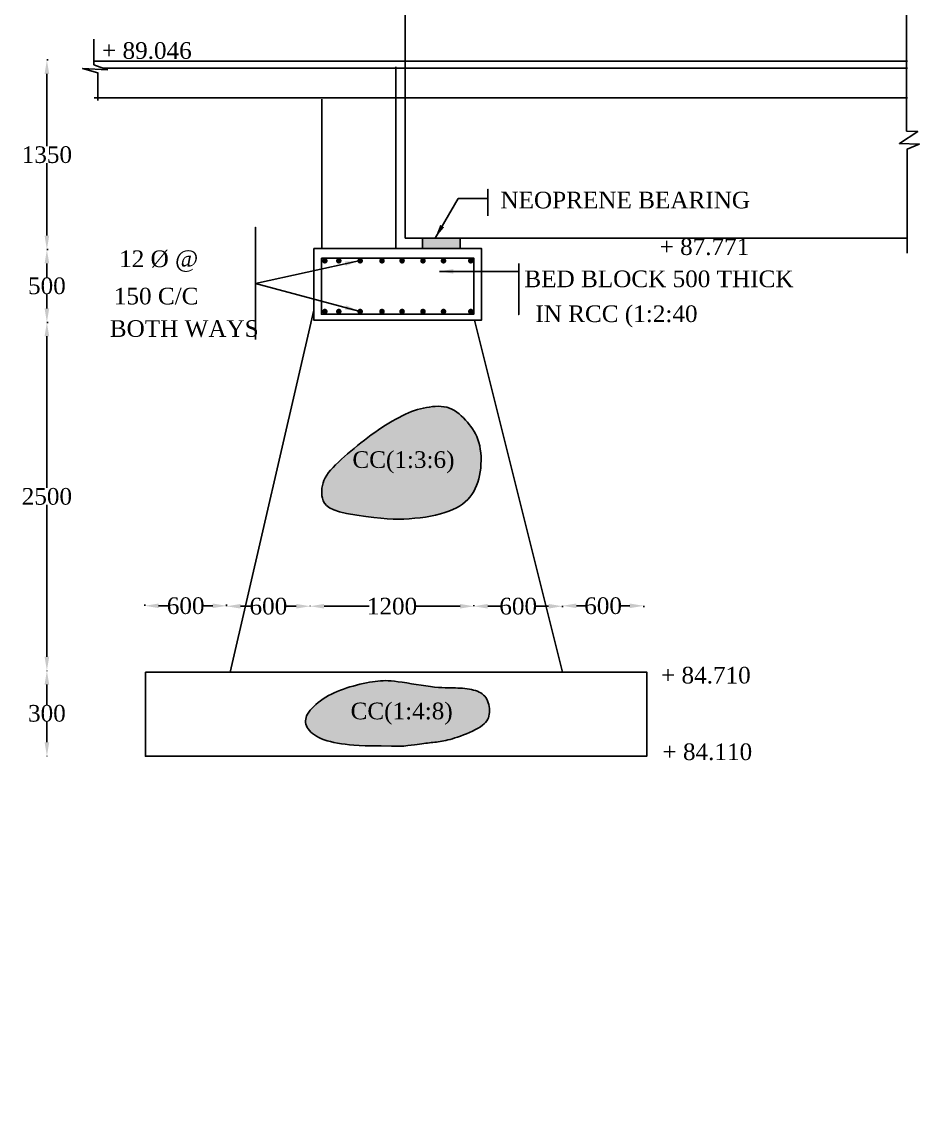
# Model space of a CAD drawing. Header units: millimetres. Extents: x 660 to 18688, y 100 to 12175.
# Drawn here: x 8330 to 11562, y 4000 to 7899 of the extents above; entities that cross this region are included whole.
import ezdxf

# ---------------------------------------------------------------- set-up
doc = ezdxf.new("R2010")
doc.units = ezdxf.units.MM
doc.header["$MEASUREMENT"] = 0
for name, color, linetype in [('DIM', 5, 'Continuous'), ('DWG.LINE', 10, 'Continuous'), ('HATCH', 2, 'Continuous'), ('TEXT', 7, 'Continuous')]:
    doc.layers.add(name, color=color, linetype=linetype)
doc.styles.get("Standard").update_dxf_attribs({"font": 'TIMES.TTF', "height": 60})
doc.dimstyles.get("Standard").update_dxf_attribs({"dimtxt": 60, "dimasz": 50, "dimexe": 0.18, "dimexo": 0.0625, "dimgap": 0.09, "dimtad": 0, "dimtih": 1, "dimtoh": 1, "dimdec": 0, "dimzin": 0, "dimdsep": 46, "dimtxsty": 'Standard', "dimcen": 300, "dimclrd": 5, "dimclre": 5, "dimclrt": 4, "dimadec": 0, "dimazin": 0, "dimtfac": 1, "dimtdec": 0, "dimtofl": 0, "dimtmove": 0, "dimatfit": 3, "dimfxl": 5, "dimfxlon": 1, "dimtolj": 1, "dimtzin": 0, "dimarcsym": 0})

# ---------------------------------------------------------------- blocks, each defined once
blk = doc.blocks.new('*D65')
at = {"layer": 'Defpoints', "color": 0, "ltscale": 0.2}
for p in [(8421, 5564), (8422.3, 5564), (8422.3, 5256.3)]:
    blk.add_point(p, dxfattribs=at)
at = {"layer": 'DIM', "color": 5, "lineweight": -2, "ltscale": 0.2}
for p, q in [((8422.2, 5564), (8420.8, 5564)), ((8421, 5514), (8421, 5440.8)), ((8421, 5306.3), (8421, 5379.5)), ((8422.2, 5256.3), (8420.8, 5256.3))]:
    blk.add_line(p, q, dxfattribs=at)
at = {"layer": 'DIM', "color": 5, "ltscale": 0.2}
for points in [[(8412.7, 5514), (8429.4, 5514), (8421, 5564)], [(8412.7, 5306.3), (8429.4, 5306.3), (8421, 5256.3)]]:
    blk.add_solid(points, dxfattribs=at)
at = {"layer": 'DIM', "color": 4, "ltscale": 0.2, "insert": (8421, 5410.2), "char_height": 60, "attachment_point": 5}
blk.add_mtext('\\A1;300', dxfattribs=at)
blk = doc.blocks.new('*D66')
at = {"layer": 'Defpoints', "color": 0, "ltscale": 0.2}
for p in [(8421, 6817.5), (8432.6, 6817.5), (8422.3, 5564)]:
    blk.add_point(p, dxfattribs=at)
at = {"layer": 'DIM', "color": 5, "lineweight": -2, "ltscale": 0.2}
for p, q in [((8426, 6817.5), (8420.8, 6817.5)), ((8421, 6767.5), (8421, 6221.4)), ((8421, 5614), (8421, 6160.2)), ((8422.2, 5564), (8420.8, 5564))]:
    blk.add_line(p, q, dxfattribs=at)
at = {"layer": 'DIM', "color": 5, "ltscale": 0.2}
for points in [[(8412.7, 6767.5), (8429.4, 6767.5), (8421, 6817.5)], [(8412.7, 5614), (8429.4, 5614), (8421, 5564)]]:
    blk.add_solid(points, dxfattribs=at)
at = {"layer": 'DIM', "color": 4, "ltscale": 0.2, "insert": (8421, 6190.8), "char_height": 60, "attachment_point": 5}
blk.add_mtext('\\A1;2500', dxfattribs=at)
blk = doc.blocks.new('*D67')
at = {"layer": 'Defpoints', "color": 0, "ltscale": 0.2}
for p in [(8421, 7079.4), (8447.6, 7079.4), (8432.6, 6817.5)]:
    blk.add_point(p, dxfattribs=at)
at = {"layer": 'DIM', "color": 5, "lineweight": -2, "ltscale": 0.2}
for p, q in [((8426, 7079.4), (8420.8, 7079.4)), ((8421, 7029.4), (8421, 6979.1)), ((8421, 6867.5), (8421, 6917.9)), ((8426, 6817.5), (8420.8, 6817.5))]:
    blk.add_line(p, q, dxfattribs=at)
at = {"layer": 'DIM', "color": 5, "ltscale": 0.2}
for points in [[(8412.7, 7029.4), (8429.4, 7029.4), (8421, 7079.4)], [(8412.7, 6867.5), (8429.4, 6867.5), (8421, 6817.5)]]:
    blk.add_solid(points, dxfattribs=at)
at = {"layer": 'DIM', "color": 4, "ltscale": 0.2, "insert": (8421, 6948.5), "char_height": 60, "attachment_point": 5}
blk.add_mtext('\\A1;500', dxfattribs=at)
blk = doc.blocks.new('*D68')
at = {"layer": 'Defpoints', "color": 0, "ltscale": 0.2}
for p in [(8421, 7761.7), (8457, 7761.7), (8447.6, 7079.4)]:
    blk.add_point(p, dxfattribs=at)
at = {"layer": 'DIM', "color": 5, "lineweight": -2, "ltscale": 0.2}
for p, q in [((8426, 7761.7), (8420.8, 7761.7)), ((8421, 7711.7), (8421, 7451.2)), ((8421, 7129.4), (8421, 7390)), ((8426, 7079.4), (8420.8, 7079.4))]:
    blk.add_line(p, q, dxfattribs=at)
at = {"layer": 'DIM', "color": 5, "ltscale": 0.2}
for points in [[(8412.7, 7711.7), (8429.4, 7711.7), (8421, 7761.7)], [(8412.7, 7129.4), (8429.4, 7129.4), (8421, 7079.4)]]:
    blk.add_solid(points, dxfattribs=at)
at = {"layer": 'DIM', "color": 4, "ltscale": 0.2, "insert": (8421, 7420.6), "char_height": 60, "attachment_point": 5}
blk.add_mtext('\\A1;1350', dxfattribs=at)
blk = doc.blocks.new('*D69')
at = {"layer": 'Defpoints', "color": 0, "ltscale": 0.2}
for p in [(8773.2, 5804.6), (9068.2, 5804.6), (9068.2, 5797.4)]:
    blk.add_point(p, dxfattribs=at)
at = {"layer": 'DIM', "color": 5, "lineweight": -2, "ltscale": 0.2}
for p, q in [((8773.2, 5802.4), (8773.2, 5797.2)), ((8823.2, 5797.4), (8857.7, 5797.4)), ((9018.2, 5797.4), (8983.8, 5797.4)), ((9068.2, 5802.4), (9068.2, 5797.2))]:
    blk.add_line(p, q, dxfattribs=at)
at = {"layer": 'DIM', "color": 5, "ltscale": 0.2}
for points in [[(8823.2, 5805.7), (8823.2, 5789.1), (8773.2, 5797.4)], [(9018.2, 5805.7), (9018.2, 5789.1), (9068.2, 5797.4)]]:
    blk.add_solid(points, dxfattribs=at)
at = {"layer": 'DIM', "color": 4, "ltscale": 0.2, "insert": (8920.7, 5797.4), "char_height": 60, "attachment_point": 5}
blk.add_mtext('\\A1;600', dxfattribs=at)
blk = doc.blocks.new('*D70')
at = {"layer": 'Defpoints', "color": 0, "ltscale": 0.2}
for p in [(10277.4, 5781.5), (10569.8, 5797.4), (10569.8, 5780.7)]:
    blk.add_point(p, dxfattribs=at)
at = {"layer": 'DIM', "color": 5, "lineweight": -2, "ltscale": 0.2}
for p, q in [((10277.4, 5792.4), (10277.4, 5797.6)), ((10327.4, 5797.4), (10360.6, 5797.4)), ((10519.8, 5797.4), (10486.7, 5797.4)), ((10569.8, 5792.4), (10569.8, 5797.6))]:
    blk.add_line(p, q, dxfattribs=at)
at = {"layer": 'DIM', "color": 5, "ltscale": 0.2}
for points in [[(10327.4, 5805.7), (10327.4, 5789.1), (10277.4, 5797.4)], [(10519.8, 5805.7), (10519.8, 5789.1), (10569.8, 5797.4)]]:
    blk.add_solid(points, dxfattribs=at)
at = {"layer": 'DIM', "color": 4, "ltscale": 0.2, "insert": (10423.6, 5797.4), "char_height": 60, "attachment_point": 5}
blk.add_mtext('\\A1;600', dxfattribs=at)
blk = doc.blocks.new('*D71')
at = {"layer": 'Defpoints', "color": 0, "ltscale": 0.2}
for p in [(9068.2, 5797.2), (9368.7, 5797.2), (9368.7, 5795.8)]:
    blk.add_point(p, dxfattribs=at)
at = {"layer": 'DIM', "color": 5, "lineweight": -2, "ltscale": 0.2}
for p, q in [((9068.2, 5797.2), (9068.2, 5795.6)), ((9118.2, 5795.8), (9155.4, 5795.8)), ((9318.7, 5795.8), (9281.5, 5795.8)), ((9368.7, 5797.2), (9368.7, 5795.6))]:
    blk.add_line(p, q, dxfattribs=at)
at = {"layer": 'DIM', "color": 5, "ltscale": 0.2}
for points in [[(9118.2, 5804.1), (9118.2, 5787.5), (9068.2, 5795.8)], [(9318.7, 5804.1), (9318.7, 5787.5), (9368.7, 5795.8)]]:
    blk.add_solid(points, dxfattribs=at)
at = {"layer": 'DIM', "color": 4, "ltscale": 0.2, "insert": (9218.5, 5795.8), "char_height": 60, "attachment_point": 5}
blk.add_mtext('\\A1;600', dxfattribs=at)
blk = doc.blocks.new('*D72')
at = {"layer": 'Defpoints', "color": 0, "ltscale": 0.2}
for p in [(9368.7, 5797.2), (9958.4, 5800.2), (9958.4, 5795.8)]:
    blk.add_point(p, dxfattribs=at)
at = {"layer": 'DIM', "color": 5, "lineweight": -2, "ltscale": 0.2}
for p, q in [((9368.7, 5797.2), (9368.7, 5795.6)), ((9418.7, 5795.8), (9581.6, 5795.8)), ((9908.4, 5795.8), (9745.5, 5795.8)), ((9958.4, 5800.2), (9958.4, 5795.6))]:
    blk.add_line(p, q, dxfattribs=at)
at = {"layer": 'DIM', "color": 5, "ltscale": 0.2}
for points in [[(9418.7, 5804.1), (9418.7, 5787.5), (9368.7, 5795.8)], [(9908.4, 5804.1), (9908.4, 5787.5), (9958.4, 5795.8)]]:
    blk.add_solid(points, dxfattribs=at)
at = {"layer": 'DIM', "color": 4, "ltscale": 0.2, "insert": (9663.5, 5795.8), "char_height": 60, "attachment_point": 5}
blk.add_mtext('\\A1;1200', dxfattribs=at)
blk = doc.blocks.new('*D73')
at = {"layer": 'Defpoints', "color": 0, "ltscale": 0.2}
for p in [(9958.4, 5800.2), (10277.4, 5797.4), (10277.4, 5795.8)]:
    blk.add_point(p, dxfattribs=at)
at = {"layer": 'DIM', "color": 5, "lineweight": -2, "ltscale": 0.2}
for p, q in [((9958.4, 5800.2), (9958.4, 5795.6)), ((10008.4, 5795.8), (10054.8, 5795.8)), ((10227.4, 5795.8), (10181, 5795.8)), ((10277.4, 5797.3), (10277.4, 5795.6))]:
    blk.add_line(p, q, dxfattribs=at)
at = {"layer": 'DIM', "color": 5, "ltscale": 0.2}
for points in [[(10008.4, 5804.1), (10008.4, 5787.5), (9958.4, 5795.8)], [(10227.4, 5804.1), (10227.4, 5787.5), (10277.4, 5795.8)]]:
    blk.add_solid(points, dxfattribs=at)
at = {"layer": 'DIM', "color": 4, "ltscale": 0.2, "insert": (10117.9, 5795.8), "char_height": 60, "attachment_point": 5}
blk.add_mtext('\\A1;600', dxfattribs=at)

msp = doc.modelspace()

# ---------------------------------------------------------------- hatches: boundary and pattern name
at = {"layer": 'HATCH', "ltscale": 0.2}
msp.add_hatch(color=256, dxfattribs=at).paths.add_polyline_path([(9909.4, 7120.7), (9773.2, 7120.7), (9773.2, 7083), (9909.4, 7083)])
h = msp.add_hatch(dxfattribs=at)
h.set_pattern_fill('AR-SAND', color=256, scale=15, style=0)
h.paths.add_polyline_path([(10611.3, 2413.4), (10609.9, 2420.6), (10607.9, 2428.1), (10605.4, 2435.8), (10602.3, 2444), (10598.6, 2452.4), (10594.2, 2461), (10589.2, 2469.5), (10583.5, 2478), (10577.1, 2486.1), (10569.9, 2493.9), (10562, 2501.1), (10553.4, 2507.7), (10543.9, 2513.6), (10533.7, 2518.8), (10522.7, 2523.5), (10511, 2527.5), (10498.5, 2531), (10485.3, 2534), (10471.4, 2536.3), (10456.8, 2538.2), (10441.6, 2539.6), (10426.3, 2540.5), (10410.8, 2541), (10395.6, 2540.9), (10380.8, 2540.5), (10366.6, 2539.6), (10353.3, 2538.4), (10341, 2536.7), (10329.7, 2534.7), (10319.2, 2532.5), (10309.3, 2530), (10299.9, 2527.4), (10290.7, 2524.7), (10281.8, 2522), (10268, 2517.9), (10249.8, 2513.1), (10230.6, 2508.5), (10210.4, 2504.3), (10194.4, 2501.5), (10183.5, 2499.6), (10172.5, 2497.8), (10161.4, 2496), (10150.5, 2494.1), (10139.9, 2492.1), (10129.6, 2489.9), (10120, 2487.5), (10111, 2484.8), (10102.9, 2481.8), (10095.5, 2478.5), (10088.8, 2474.9), (10082.8, 2471), (10077.3, 2466.9), (10072.4, 2462.5), (10067.8, 2457.9), (10063.6, 2453.2), (10059.7, 2448.2), (10056.1, 2443.1), (10052.7, 2437.8), (10049.7, 2432.2), (10047, 2426.4), (10044.6, 2420.3), (10042.5, 2413.9), (10040.8, 2407.1), (10039.4, 2400.1), (10038.3, 2392.7), (10037.4, 2385), (10036.7, 2377), (10036.2, 2368.8), (10035.7, 2360.3), (10034.9, 2344.9), (10033.9, 2329.4), (10032.6, 2311.6), (10031.4, 2295.8), (10030.7, 2286.7), (10030, 2277.8), (10029.4, 2269.2), (10028.9, 2261), (10028.4, 2253.2), (10028.1, 2245.8), (10028, 2238.8), (10028, 2232.4), (10028.3, 2226.3), (10028.8, 2220.8), (10029.5, 2215.8), (10030.5, 2211.3), (10031.9, 2207.2), (10033.5, 2203.6), (10035.4, 2200.2), (10037.5, 2197.1), (10040, 2194.2), (10042.7, 2191.4), (10045.7, 2188.6), (10048.9, 2185.8), (10052.5, 2183.1), (10056.5, 2180.3), (10060.8, 2177.4), (10065.6, 2174.6), (10071, 2171.8), (10076.9, 2169), (10083.4, 2166.1), (10090.6, 2163.3), (10098.6, 2160.5), (10107.6, 2157.8), (10117.7, 2155.2), (10129.1, 2152.7), (10141.9, 2150.3), (10156.4, 2148.1), (10172.6, 2146.1), (10185.8, 2145.6), (10200.3, 2144.9), (10215.6, 2144.2), (10231.6, 2143.4), (10247.9, 2142.7), (10264.2, 2141.9), (10280.3, 2141.3), (10295.8, 2140.7), (10310.6, 2140.3), (10324.7, 2140.1), (10338.1, 2140.2), (10351, 2140.6), (10363.4, 2141.4), (10375.5, 2142.7), (10387.3, 2144.6), (10398.8, 2147), (10410.3, 2150.1), (10421.5, 2153.7), (10432.6, 2157.8), (10443.4, 2162.3), (10454, 2167), (10464.2, 2171.9), (10474, 2176.9), (10483.4, 2181.8), (10492.4, 2186.6), (10500.9, 2191.4), (10509.1, 2196.3), (10516.9, 2201.4), (10524.4, 2207), (10531.7, 2213), (10538.8, 2219.7), (10545.7, 2227.2), (10552.5, 2235.6), (10559.1, 2244.7), (10565.5, 2254.4), (10571.7, 2264.5), (10577.5, 2275), (10582.9, 2285.5), (10588, 2296.1), (10592.5, 2306.4), (10596.5, 2316.5), (10600, 2326.2), (10603, 2335.5), (10605.6, 2344.6), (10607.7, 2353.3), (10609.5, 2361.7), (10610.8, 2369.8), (10611.8, 2377.5), (10612.5, 2384.9), (10612.8, 2392.2), (10612.8, 2399.2), (10612.3, 2406.3)])
h.paths.add_polyline_path([(9899.5, 5325), (9909.8, 5328.6), (9920.6, 5332.7), (9931.7, 5337.2), (9942.7, 5341.9), (9953.5, 5346.8), (9963.8, 5351.9), (9973.3, 5357.1), (9981.9, 5362.3), (9989.3, 5367.5), (9995.5, 5372.7), (10000.6, 5377.9), (10004.8, 5383.3), (10008.1, 5388.9), (10010.7, 5394.6), (10012.5, 5400.7), (10013.7, 5407), (10014.3, 5413.7), (10014.5, 5420.7), (10014.1, 5427.8), (10013.2, 5434.9), (10011.8, 5442), (10010, 5448.8), (10007.6, 5455.3), (10004.7, 5461.4), (10001.4, 5466.9), (9997.6, 5471.8), (9993.2, 5476.3), (9988.5, 5480.3), (9983.2, 5483.9), (9977.5, 5487), (9971.3, 5489.8), (9964.7, 5492.2), (9957.5, 5494.3), (9950, 5496.1), (9942.2, 5497.7), (9934.1, 5498.9), (9925.8, 5499.9), (9917.4, 5500.7), (9908.9, 5501.3), (9900.4, 5501.6), (9891.9, 5501.8), (9883.3, 5501.9), (9868, 5502), (9848.5, 5502.5), (9830.9, 5503.8), (9817.1, 5505.2), (9801.9, 5507), (9785.5, 5509.3), (9768.3, 5511.8), (9750.8, 5514.4), (9733.4, 5517.1), (9716.5, 5519.8), (9700.4, 5522.1), (9685.7, 5524.2), (9672.6, 5525.8), (9660.9, 5527), (9650.3, 5527.7), (9640.5, 5528.1), (9631.2, 5528), (9622.2, 5527.5), (9613.1, 5526.7), (9603.5, 5525.5), (9593.4, 5524), (9582.7, 5522.2), (9571.4, 5520.1), (9559.9, 5517.7), (9548.1, 5515), (9536.1, 5512), (9524.1, 5508.8), (9512.2, 5505.4), (9500.5, 5501.8), (9488.9, 5497.9), (9477.6, 5493.8), (9466.5, 5489.4), (9455.7, 5484.7), (9445.1, 5479.7), (9434.9, 5474.3), (9424.9, 5468.5), (9415.2, 5462.4), (9406, 5455.9), (9397.2, 5449.2), (9389, 5442.3), (9381.5, 5435.4), (9374.6, 5428.4), (9368.6, 5421.4), (9363.5, 5414.6), (9359.4, 5408), (9356.2, 5401.6), (9354, 5395.3), (9352.7, 5389.2), (9352.2, 5383.2), (9352.6, 5377.3), (9353.7, 5371.5), (9355.7, 5365.7), (9358.4, 5359.9), (9361.9, 5354.2), (9366.2, 5348.6), (9371.3, 5343.1), (9377.2, 5337.8), (9384, 5332.7), (9391.6, 5327.9), (9400, 5323.4), (9409.4, 5319.2), (9419.5, 5315.3), (9430.5, 5311.8), (9442.2, 5308.6), (9454.5, 5305.7), (9467.6, 5303.2), (9481.2, 5300.9), (9495.3, 5299), (9510.1, 5297.4), (9526.4, 5296), (9545, 5295), (9566.9, 5294.1), (9593.1, 5293.5), (9624.4, 5293.1), (9661.9, 5292.9), (9706.4, 5292.8), (9720.6, 5294.4), (9733.1, 5295.8), (9744.1, 5297.2), (9753.9, 5298.5), (9762.7, 5299.7), (9777.2, 5301.7), (9787.9, 5303.1), (9799, 5304.4), (9811, 5305.8), (9817.3, 5306.5), (9823.7, 5307.3), (9830.1, 5308.1), (9836.6, 5309.1), (9843.2, 5310.2), (9850, 5311.4), (9857.1, 5312.9), (9864.6, 5314.6), (9872.5, 5316.6), (9880.9, 5319), (9889.9, 5321.8)])
h.paths.add_polyline_path([(9941.6, 6450.2), (9934.9, 6458.2), (9927.9, 6466), (9920.6, 6473.6), (9913, 6480.9), (9905.1, 6487.8), (9896.8, 6494.1), (9888.2, 6499.8), (9879.3, 6504.7), (9870, 6508.7), (9860.4, 6511.7), (9850.5, 6513.7), (9840.4, 6514.9), (9830, 6515.3), (9819.5, 6515.1), (9808.9, 6514.2), (9798.2, 6512.8), (9787.6, 6511), (9776.9, 6508.8), (9766.3, 6506.3), (9755.7, 6503.3), (9745, 6499.9), (9734.2, 6496.1), (9723.2, 6491.7), (9712, 6486.9), (9700.5, 6481.5), (9688.8, 6475.6), (9676.8, 6469.2), (9664.6, 6462.2), (9652.2, 6454.9), (9639.7, 6447.1), (9627.1, 6438.9), (9614.4, 6430.4), (9601.8, 6421.5), (9589.1, 6412.4), (9576.6, 6403), (9564.1, 6393.5), (9551.7, 6383.8), (9539.5, 6374), (9527.4, 6364.1), (9515.5, 6354.2), (9503.8, 6344.3), (9492.3, 6334.4), (9481.2, 6324.6), (9470.5, 6314.9), (9460.5, 6305.2), (9451.1, 6295.6), (9442.5, 6286.1), (9434.9, 6276.6), (9428.3, 6267.2), (9422.8, 6257.9), (9418.5, 6248.6), (9415.1, 6239.4), (9412.8, 6230.2), (9411.3, 6221.1), (9410.6, 6211.9), (9410.6, 6202.8), (9411.3, 6193.6), (9412.7, 6184.4), (9415.5, 6175.2), (9420.2, 6166.4), (9427.8, 6157.8), (9438.8, 6149.8), (9454.1, 6142.3), (9474.3, 6135.6), (9500.2, 6129.8), (9537.4, 6123.7), (9569.9, 6118.9), (9598.4, 6115.1), (9623.7, 6112.3), (9646.5, 6110.5), (9667.4, 6109.5), (9687.1, 6109.3), (9706.5, 6109.7), (9725.9, 6110.7), (9745.4, 6112.2), (9764.8, 6114.3), (9783.9, 6116.9), (9802.5, 6120.1), (9820.5, 6123.7), (9837.7, 6127.9), (9853.8, 6132.6), (9868.7, 6137.7), (9882.5, 6143.4), (9895.2, 6149.5), (9906.8, 6156.2), (9917.5, 6163.4), (9927.2, 6171.2), (9936, 6179.6), (9944, 6188.6), (9951.2, 6198.2), (9957.6, 6208.4), (9963.3, 6219.1), (9968.3, 6230.3), (9972.6, 6242.1), (9976.1, 6254.3), (9979, 6266.9), (9981.3, 6279.9), (9982.9, 6293.3), (9983.9, 6306.9), (9984.2, 6320.6), (9984, 6334.2), (9983, 6347.6), (9981.5, 6360.6), (9979.3, 6373.1), (9976.5, 6384.9), (9973.1, 6395.9), (9969.1, 6406.2), (9964.5, 6415.9), (9959.4, 6425.1), (9953.9, 6433.8), (9947.9, 6442.1)])
h.paths.add_polyline_path([(10106.4, 2298.8), (10528.1, 2298.8), (10528.1, 2419.5), (10106.4, 2419.5)], flags=24)
h.paths.add_polyline_path([(9494.4, 5350), (9894, 5350), (9894, 5470.7), (9494.4, 5470.7)], flags=24)
h.paths.add_polyline_path([(9500.7, 6254.5), (9900.3, 6254.5), (9900.3, 6375.2), (9500.7, 6375.2)], flags=24)

# ---------------------------------------------------------------- linework, layer by layer
at = {"layer": 'DIM', "ltscale": 0.2}
for points in [[(10008.8, 7262.6), (10008.8, 7296.6), (10008.8, 7201.1)], [(9172.6, 6957.8), (9172.6, 7159.5), (9172.6, 6755.9)], [(10119.6, 7000.9), (10119.6, 6845.4), (10119.6, 7029)]]:
    msp.add_lwpolyline(points, dxfattribs=at)
at = {"layer": 'DWG.LINE', "ltscale": 0.2}
for points in [[(11517.9, 7066.5), (11517.9, 7440.1), (11562.1, 7458.7), (11490.2, 7461), (11556.7, 7504.6), (11516.1, 7505.8), (11516.1, 7785.7), (11516.1, 8015.4), (11551.9, 8025), (11518.6, 8046.9), (11518.6, 8317.8)], [(9711.2, 7120.7), (9711.2, 8263.9)], [(8604, 7615.9), (8604, 7715.4), (8549.5, 7731.4), (8639.2, 7726.5), (8590.6, 7744.3), (8590.6, 7836.3)], [(8590.9, 7757.8), (11519.8, 7757.8)], [(8623.8, 7732.1), (11519.8, 7732.1)], [(9677.6, 7083), (9677.6, 7737)], [(8590.9, 7624.9), (11519.8, 7624.9)], [(9411.4, 7083), (9411.4, 7620.6)], [(9711.2, 7120.7), (11517.6, 7120.7)], [(9381.9, 6861.3), (9081.2, 5558.8)], [(9960.7, 6825.6), (10277.3, 5558.8)], [(9500.2, 6129.8), (9474.3, 6135.6), (9454.1, 6142.3), (9438.8, 6149.8), (9427.8, 6157.8), (9420.2, 6166.4), (9415.5, 6175.2), (9412.7, 6184.4), (9411.3, 6193.6), (9410.6, 6202.8), (9410.6, 6211.9), (9411.3, 6221.1), (9412.8, 6230.2), (9415.1, 6239.4), (9418.5, 6248.6), (9422.8, 6257.9), (9428.3, 6267.2), (9434.9, 6276.6), (9442.5, 6286.1), (9451.1, 6295.6), (9460.5, 6305.2), (9470.5, 6314.9), (9481.2, 6324.6), (9492.3, 6334.4), (9503.8, 6344.3), (9515.5, 6354.2), (9527.4, 6364.1), (9539.5, 6374), (9551.7, 6383.8), (9564.1, 6393.5), (9576.6, 6403), (9589.1, 6412.4), (9601.8, 6421.5), (9614.4, 6430.4), (9627.1, 6438.9), (9639.7, 6447.1), (9652.2, 6454.9), (9664.6, 6462.2), (9676.8, 6469.2), (9688.8, 6475.6), (9700.5, 6481.5), (9712, 6486.9), (9723.2, 6491.7), (9734.2, 6496.1), (9745, 6499.9), (9755.7, 6503.3), (9766.3, 6506.3), (9776.9, 6508.8), (9787.6, 6511), (9798.2, 6512.8), (9808.9, 6514.2), (9819.5, 6515.1), (9830, 6515.3), (9840.4, 6514.9), (9850.5, 6513.7), (9860.4, 6511.7), (9870, 6508.7), (9879.3, 6504.7), (9888.2, 6499.8), (9896.8, 6494.1), (9905.1, 6487.8), (9913, 6480.9), (9920.6, 6473.6), (9927.9, 6466), (9934.9, 6458.2), (9941.6, 6450.2), (9947.9, 6442.1), (9953.9, 6433.8), (9959.4, 6425.1), (9964.5, 6415.9), (9969.1, 6406.2), (9973.1, 6395.9), (9976.5, 6384.9), (9979.3, 6373.1), (9981.5, 6360.6), (9983, 6347.6), (9984, 6334.2), (9984.2, 6320.6), (9983.9, 6306.9), (9982.9, 6293.3), (9981.3, 6279.9), (9979, 6266.9), (9976.1, 6254.3), (9972.6, 6242.1), (9968.3, 6230.3), (9963.3, 6219.1), (9957.6, 6208.4), (9951.2, 6198.2), (9944, 6188.6), (9936, 6179.6), (9927.2, 6171.2), (9917.5, 6163.4), (9906.8, 6156.2), (9895.2, 6149.5), (9882.5, 6143.4), (9868.7, 6137.7), (9853.8, 6132.6), (9837.7, 6127.9), (9820.5, 6123.7), (9802.5, 6120.1), (9783.9, 6116.9), (9764.8, 6114.3), (9745.4, 6112.2), (9725.9, 6110.7), (9706.5, 6109.7), (9687.1, 6109.3), (9667.4, 6109.5), (9646.5, 6110.5), (9623.7, 6112.3), (9598.4, 6115.1), (9569.9, 6118.9), (9537.4, 6123.7), (9500.2, 6129.8)], [(9706.4, 5292.8), (9661.9, 5292.9), (9624.4, 5293.1), (9593.1, 5293.5), (9566.9, 5294.1), (9545, 5295), (9526.4, 5296), (9510.1, 5297.4), (9495.3, 5299), (9481.2, 5300.9), (9467.6, 5303.2), (9454.5, 5305.7), (9442.2, 5308.6), (9430.5, 5311.8), (9419.5, 5315.3), (9409.4, 5319.2), (9400, 5323.4), (9391.6, 5327.9), (9384, 5332.7), (9377.2, 5337.8), (9371.3, 5343.1), (9366.2, 5348.6), (9361.9, 5354.2), (9358.4, 5359.9), (9355.7, 5365.7), (9353.7, 5371.5), (9352.6, 5377.3), (9352.2, 5383.2), (9352.7, 5389.2), (9354, 5395.3), (9356.2, 5401.6), (9359.4, 5408), (9363.5, 5414.6), (9368.6, 5421.4), (9374.6, 5428.4), (9381.5, 5435.4), (9389, 5442.3), (9397.2, 5449.2), (9406, 5455.9), (9415.2, 5462.4), (9424.9, 5468.5), (9434.9, 5474.3), (9445.1, 5479.7), (9455.7, 5484.7), (9466.5, 5489.4), (9477.6, 5493.8), (9488.9, 5497.9), (9500.5, 5501.8), (9512.2, 5505.4), (9524.1, 5508.8), (9536.1, 5512), (9548.1, 5515), (9559.9, 5517.7), (9571.4, 5520.1), (9582.7, 5522.2), (9593.4, 5524), (9603.5, 5525.5), (9613.1, 5526.7), (9622.2, 5527.5), (9631.2, 5528), (9640.5, 5528.1), (9650.3, 5527.7), (9660.9, 5527), (9672.6, 5525.8), (9685.7, 5524.2), (9700.4, 5522.1), (9716.5, 5519.8), (9733.4, 5517.1), (9750.8, 5514.4), (9768.3, 5511.8), (9785.5, 5509.3), (9801.9, 5507), (9817.1, 5505.2), (9830.9, 5503.8), (9843.3, 5502.9), (9854.5, 5502.4), (9864.8, 5502.1), (9874.3, 5501.9), (9883.3, 5501.9), (9891.9, 5501.8), (9900.4, 5501.6), (9908.9, 5501.3), (9917.4, 5500.7), (9925.8, 5499.9), (9934.1, 5498.9), (9942.2, 5497.7), (9950, 5496.1), (9957.5, 5494.3), (9964.7, 5492.2), (9971.3, 5489.8), (9977.5, 5487), (9983.2, 5483.9), (9988.5, 5480.3), (9993.2, 5476.3), (9997.6, 5471.8), (10001.4, 5466.9), (10004.7, 5461.4), (10007.6, 5455.3), (10010, 5448.8), (10011.8, 5442), (10013.2, 5434.9), (10014.1, 5427.8), (10014.5, 5420.7), (10014.3, 5413.7), (10013.7, 5407), (10012.5, 5400.7), (10010.7, 5394.6), (10008.1, 5388.9), (10004.8, 5383.3), (10000.6, 5377.9), (9995.5, 5372.7), (9989.3, 5367.5), (9981.9, 5362.3), (9973.3, 5357.1), (9963.8, 5351.9), (9953.5, 5346.8), (9942.7, 5341.9), (9931.7, 5337.2), (9920.6, 5332.7), (9909.8, 5328.6), (9899.5, 5325), (9889.9, 5321.8), (9880.9, 5319), (9872.5, 5316.6), (9864.6, 5314.6), (9857.1, 5312.9), (9850, 5311.4), (9843.2, 5310.2), (9836.6, 5309.1), (9830.1, 5308.1), (9823.7, 5307.3), (9817.3, 5306.5), (9811, 5305.8), (9804.6, 5305.1), (9798.2, 5304.3), (9791.6, 5303.5), (9784.9, 5302.7), (9777.9, 5301.8), (9770.6, 5300.8), (9762.7, 5299.7), (9753.9, 5298.5), (9744.1, 5297.2), (9733.1, 5295.8), (9720.6, 5294.4), (9706.4, 5292.8)]]:
    msp.add_lwpolyline(points, dxfattribs=at)
for points in [[(9773.2, 7120.7), (9909.4, 7120.7), (9909.4, 7083), (9773.2, 7083)], [(9381.9, 7083), (9986.3, 7083), (9986.3, 6825.6), (9381.9, 6825.6)], [(9409.6, 7049), (9957.7, 7049), (9957.7, 6846.4), (9409.6, 6846.4)], [(8775.7, 5558.8), (10580.6, 5558.8), (10580.6, 5256.3), (8775.7, 5256.3)]]:
    msp.add_lwpolyline(points, close=True, dxfattribs=at)
at = {"layer": 'HATCH', "ltscale": 0.2, "const_width": 10}
for points in [[(9416.7, 7039, 1), (9426.7, 7039, 1)], [(9467, 7039, 1), (9477, 7039, 1)], [(9544, 7039, 1), (9554, 7039, 1)], [(9622.5, 7039, 1), (9632.5, 7039, 1)], [(9694.8, 7039, 1), (9704.8, 7039, 1)], [(9770, 7039, 1), (9780, 7039, 1)], [(9843.9, 7039, 1), (9853.9, 7039, 1)], [(9942.1, 7039, 1), (9952.1, 7039, 1)], [(9416.7, 6856.5, 1), (9426.7, 6856.5, 1)], [(9467, 6856.5, 1), (9477, 6856.5, 1)], [(9544, 6856.5, 1), (9554, 6856.5, 1)], [(9622.5, 6856.5, 1), (9632.5, 6856.5, 1)], [(9694.8, 6856.5, 1), (9704.8, 6856.5, 1)], [(9770, 6856.5, 1), (9780, 6856.5, 1)], [(9843.9, 6856.5, 1), (9853.9, 6856.5, 1)], [(9942.1, 6856.5, 1), (9952.1, 6856.5, 1)]]:
    msp.add_lwpolyline(points, format="xyb", close=True, dxfattribs=at)

# ---------------------------------------------------------------- texts
at = {"layer": 'TEXT', "ltscale": 0.2}
for s, p in [('+ 89.046', (8619.5, 7765.7)), ('NEOPRENE BEARING', (10053.9, 7227.6)), ('+ 87.771', (10627, 7059.8)), ('12 %%C @', (8681.1, 7016.3)), ('BED BLOCK 500 THICK', (10140.1, 6944)), ('150 C/C', (8662.1, 6882)), ('IN RCC (1:2:40', (10179.6, 6818.5)), ('BOTH WAYS', (8647.5, 6765.2)), ('CC(1:3:6)', (9520.9, 6293.6)), ('+ 84.710', (10632.1, 5517.8)), ('CC(1:4:8)', (9514.5, 5389)), ('+ 84.110', (10637.3, 5242.2))]:
    msp.add_text(s, height=60, dxfattribs=at).set_placement(p)

# ---------------------------------------------------------------- dimensions: what is measured, and where the dimension line sits
at = {"layer": 'DIM', "ltscale": 0.2}
for base, p1, p2, angle, text, picture, middle in [((8421, 7761.7), (8447.6, 7079.4), (8457, 7761.7), 90, '1350', '*D68', (8421, 7420.6)), ((8421, 7079.4), (8432.6, 6817.5), (8447.6, 7079.4), 90, '500', '*D67', (8421, 6948.5)), ((8421, 6817.5), (8422.3, 5564), (8432.6, 6817.5), 90, '2500', '*D66', (8421, 6190.8)), ((10569.8, 5797.4), (10277.4, 5781.5), (10569.8, 5780.7), 180, '600', '*D70', (10423.6, 5797.4))]:
    dim = msp.add_linear_dim(base=base, p1=p1, p2=p2, angle=angle, text=text, dimstyle='Standard', override={"dimtmove": 1}, dxfattribs=at)
    dim.commit()
    dim.dimension.update_dxf_attribs({"geometry": picture, "text_midpoint": middle})
dim = msp.add_aligned_dim(p1=(8773.2, 5804.6), p2=(9068.2, 5804.6), distance=-7.2, text='600', dimstyle='Standard', dxfattribs=at)
dim.commit()
dim.dimension.update_dxf_attribs({"geometry": '*D69', "text_midpoint": (8920.7, 5797.4)})
dim = msp.add_linear_dim(base=(9368.7, 5795.8), p1=(9068.2, 5797.2), p2=(9368.7, 5797.2), text='600', dimstyle='Standard', dxfattribs=at)
dim.commit()
dim.dimension.update_dxf_attribs({"geometry": '*D71', "text_midpoint": (9218.5, 5795.8)})
for base, p1, p2, text, picture, middle in [((9958.4, 5795.8), (9368.7, 5797.2), (9958.4, 5800.2), '1200', '*D72', (9663.5, 5795.8)), ((10277.4, 5795.8), (9958.4, 5800.2), (10277.4, 5797.4), '600', '*D73', (10117.9, 5795.8))]:
    dim = msp.add_linear_dim(base=base, p1=p1, p2=p2, text=text, dimstyle='Standard', override={"dimtmove": 1}, dxfattribs=at)
    dim.commit()
    dim.dimension.update_dxf_attribs({"geometry": picture, "text_midpoint": middle})
dim = msp.add_linear_dim(base=(8421, 5564), p1=(8422.3, 5256.3), p2=(8422.3, 5564), angle=90, text='300', dimstyle='Standard', dxfattribs=at)
dim.commit()
dim.dimension.update_dxf_attribs({"geometry": '*D65', "text_midpoint": (8421, 5410.2)})

# ---------------------------------------------------------------- leaders
for points in [[(9818.6, 7120.7), (9902.2, 7262.6), (10008.8, 7262.6)], [(9544, 7039), (9172.6, 6957.8)], [(9834.2, 7000.9), (10119.6, 7000.9)], [(9544.2, 6858.2), (9172.6, 6957.8)]]:
    msp.add_leader(points, dimstyle='Standard', override={"dimgap": 0.09, "dimtad": 0}, dxfattribs=at)

doc.saveas('drawing.dxf')
